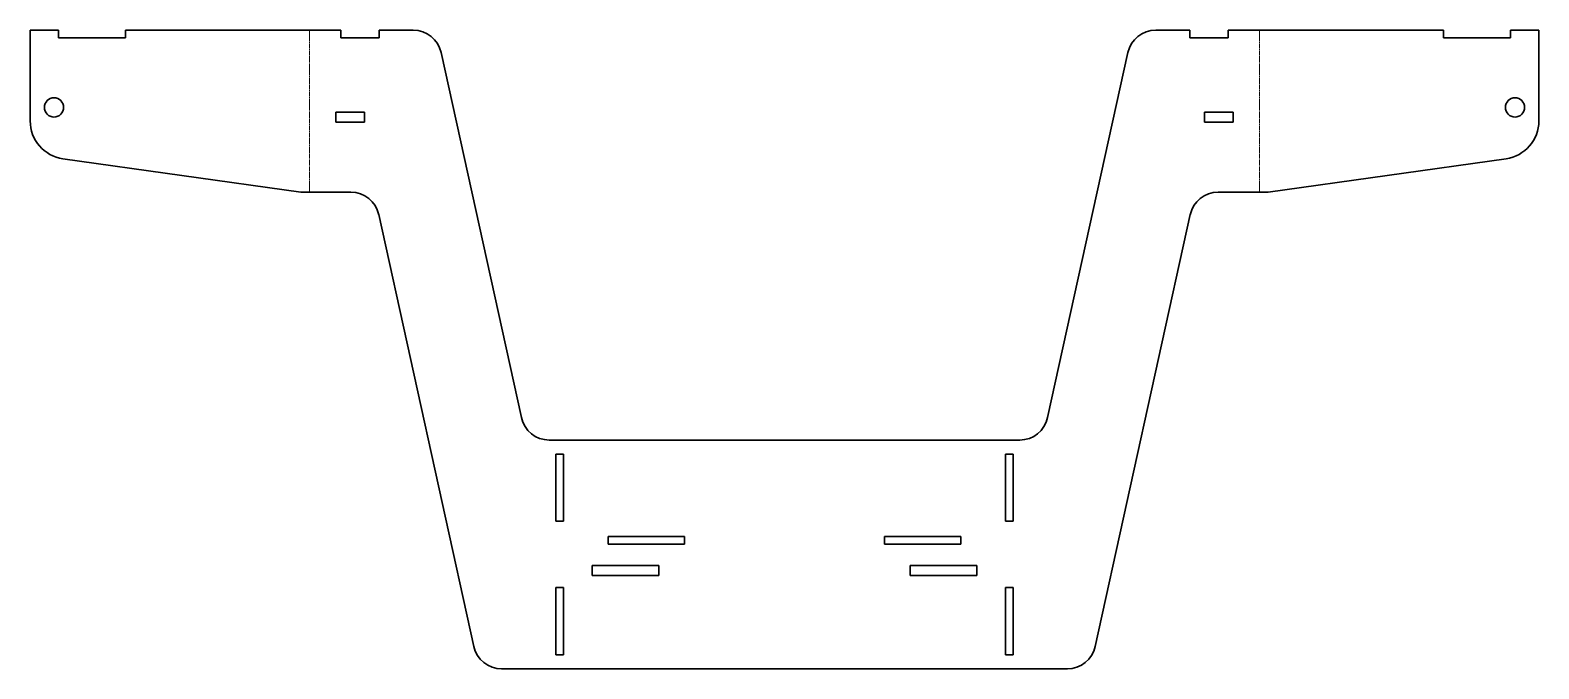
# Model space of a CAD drawing. Header units: millimetres. Extents: x 0 to 792, y 0 to 335.
import ezdxf

# ---------------------------------------------------------------- set-up
doc = ezdxf.new("R2010")
doc.units = ezdxf.units.MM
doc.linetypes.add('Chain', pattern=[13.68, 9.12, -1.14, 2.28, -1.14])
doc.layers.add('SIMUMAK Bend Centerline (ISO)', color=7, linetype='Chain', lineweight=9)
doc.layers.add('SIMUMAK Visible (ISO)', color=7, linetype='Continuous', lineweight=35)

# ---------------------------------------------------------------- blocks, each defined once
blk = doc.blocks.new('SIL-026-CCAS-02_Sheet_2_SIL-026-CCAS-02 (Desplegada)')
at = {"layer": 'SIMUMAK Bend Centerline (ISO)', "ltscale": 0.263158}
for p, q in [((-273.31, -25.69), (-273.31, 59.31)), ((225.34, -25.69), (225.34, 59.31))]:
    blk.add_line(p, q, dxfattribs=at)
at = {"layer": 'SIMUMAK Visible (ISO)'}
for p, q in [((-404.93, 59.31), (-419.83, 59.31)), ((-419.83, 59.31), (-419.83, 11.69)), ((-404.93, 55.31), (-404.93, 59.31)), ((-369.73, 59.31), (-369.73, 55.31)), ((-256.88, 59.31), (-369.73, 59.31)), ((-256.88, 55.31), (-256.88, 59.31)), ((-218.84, 59.31), (-236.68, 59.31)), ((-236.68, 59.31), (-236.68, 55.31)), ((188.72, 59.31), (170.88, 59.31)), ((188.72, 55.31), (188.72, 59.31)), ((208.92, 59.31), (321.77, 59.31)), ((208.92, 59.31), (208.92, 55.31)), ((321.77, 55.31), (321.77, 59.31)), ((356.97, 59.31), (371.87, 59.31)), ((356.97, 59.31), (356.97, 55.31)), ((371.87, 11.69), (371.87, 59.31)), ((-369.73, 55.31), (-404.93, 55.31)), ((-236.68, 55.31), (-256.88, 55.31)), ((-162.07, -143.91), (-204.19, 47.54)), ((156.23, 47.54), (114.11, -143.91)), ((208.92, 55.31), (188.72, 55.31)), ((356.97, 55.31), (321.77, 55.31)), ((-259.36, 11.04), (-259.36, 16.24)), ((-259.36, 16.24), (-244.36, 16.24)), ((-244.36, 16.24), (-244.36, 11.04)), ((196.39, 11.04), (196.39, 16.24)), ((196.39, 16.24), (211.39, 16.24)), ((211.39, 16.24), (211.39, 11.04)), ((-244.36, 11.04), (-259.36, 11.04)), ((211.39, 11.04), (196.39, 11.04)), ((-402.62, -8.11), (-277.83, -25.69)), ((229.87, -25.69), (354.65, -8.11)), ((-277.83, -25.69), (-251.54, -25.69)), ((203.58, -25.69), (229.87, -25.69)), ((-236.89, -37.46), (-187.07, -263.91)), ((139.11, -263.91), (188.93, -37.46)), ((-147.42, -155.69), (99.46, -155.69)), ((-144.03, -163.09), (-139.93, -163.09)), ((-144.03, -198.29), (-144.03, -163.09)), ((-139.93, -163.09), (-139.93, -198.29)), ((91.97, -163.09), (96.07, -163.09)), ((91.97, -198.29), (91.97, -163.09)), ((96.07, -163.09), (96.07, -198.29)), ((-139.93, -198.29), (-144.03, -198.29)), ((96.07, -198.29), (91.97, -198.29)), ((-116.58, -206.24), (-76.38, -206.24)), ((-116.58, -210.34), (-116.58, -206.24)), ((-76.38, -210.34), (-116.58, -210.34)), ((-76.38, -206.24), (-76.38, -210.34)), ((28.42, -206.24), (68.62, -206.24)), ((28.42, -210.34), (28.42, -206.24)), ((68.62, -210.34), (28.42, -210.34)), ((68.62, -206.24), (68.62, -210.34)), ((-124.93, -226.74), (-124.93, -221.54)), ((-124.93, -221.54), (-89.93, -221.54)), ((-89.93, -221.54), (-89.93, -226.74)), ((41.97, -221.54), (76.97, -221.54)), ((41.97, -226.74), (41.97, -221.54)), ((76.97, -221.54), (76.97, -226.74)), ((-89.93, -226.74), (-124.93, -226.74)), ((76.97, -226.74), (41.97, -226.74)), ((-144.03, -233.09), (-139.93, -233.09)), ((-144.03, -268.29), (-144.03, -233.09)), ((-139.93, -233.09), (-139.93, -268.29)), ((91.97, -233.09), (96.07, -233.09)), ((91.97, -268.29), (91.97, -233.09)), ((96.07, -233.09), (96.07, -268.29)), ((-139.93, -268.29), (-144.03, -268.29)), ((96.07, -268.29), (91.97, -268.29)), ((-172.42, -275.69), (124.46, -275.69))]:
    blk.add_line(p, q, dxfattribs=at)
for centre in [(-407.33, 18.81), (359.37, 18.81)]:
    blk.add_circle(centre, 5.05, dxfattribs=at)
at = {"layer": 'SIMUMAK Visible (ISO)', "extrusion": (0, 0, -1)}
for centre, radius, start, end in [((218.84, 44.31), 15, 90, 167.59258), ((-170.88, 44.31), 15, 12.40742, 90), ((399.83, 11.69), 20, 278.01709, 0), ((-351.87, 11.69), 20, 180, 261.98291), ((172.42, -260.69), 15, 270, 347.59258), ((-124.46, -260.69), 15, 192.40742, 270)]:
    blk.add_arc(centre, radius, start, end, dxfattribs=at)
at = {"layer": 'SIMUMAK Visible (ISO)'}
for centre, start, end in [((-251.54, -40.69), 12.40742, 90), ((203.58, -40.69), 90, 167.59258), ((-147.42, -140.69), 192.40742, 270), ((99.46, -140.69), 270, 347.59258)]:
    blk.add_arc(centre, 15, start, end, dxfattribs=at)

msp = doc.modelspace()

# ---------------------------------------------------------------- block references
msp.add_blockref('SIL-026-CCAS-02_Sheet_2_SIL-026-CCAS-02 (Desplegada)', (419.83, 275.69))

doc.saveas('drawing.dxf')
